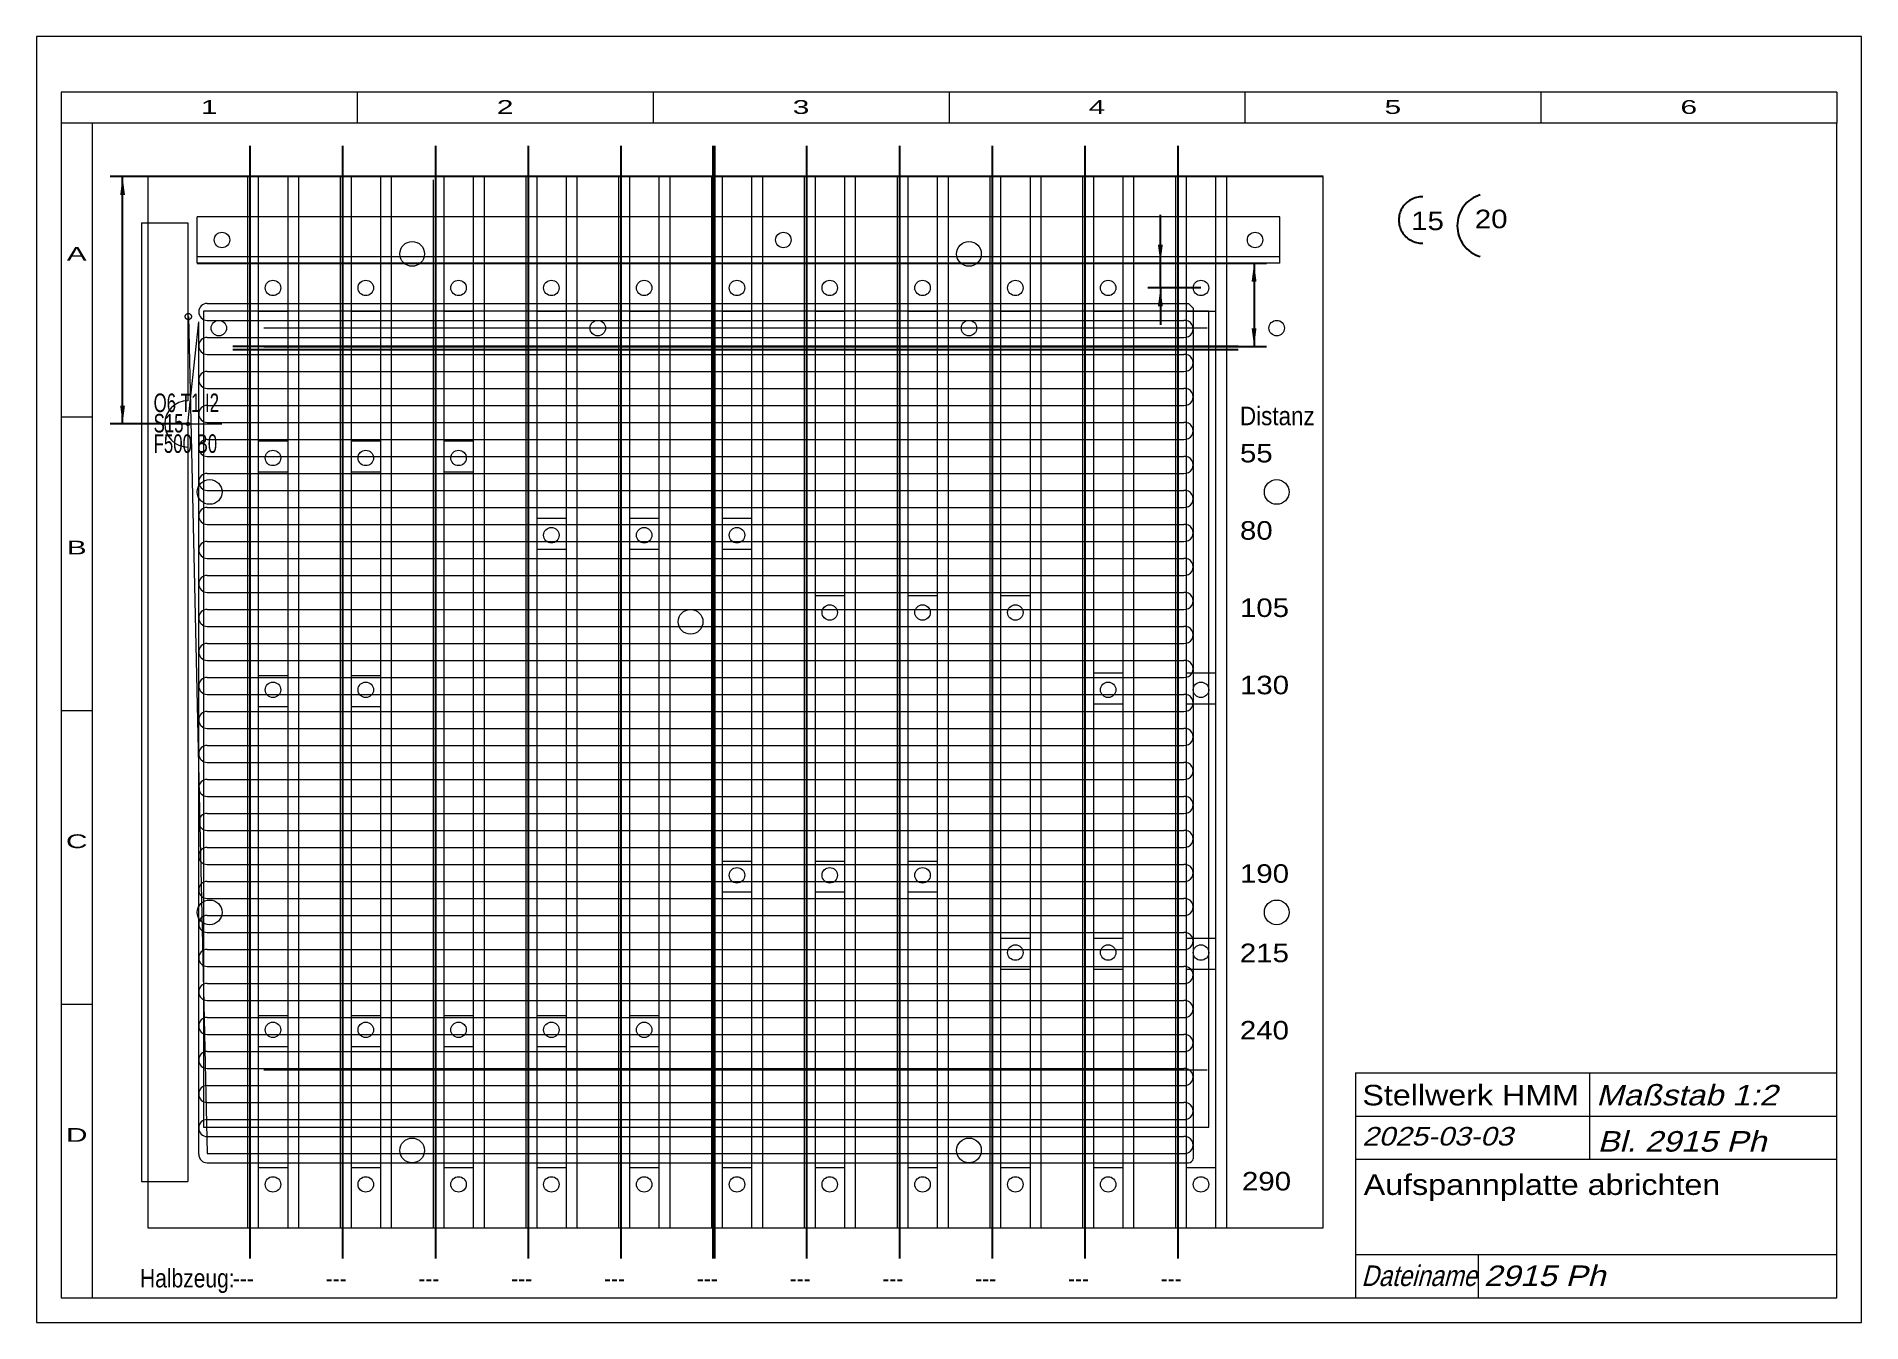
# Model space of a CAD drawing. Extents: x 2 to 592, y 2 to 418.
import ezdxf
from ezdxf.enums import TextEntityAlignment as Align

# ---------------------------------------------------------------- set-up
doc = ezdxf.new("R2010")
doc.units = 0
doc.header["$LTSCALE"] = 10000
for name, pattern in [('BORDER', [1.75, 0.5, -0.25, 0.5, -0.25, 0, -0.25]), ('DASHDOT', [1, 0.5, -0.25, 0, -0.25]), ('DASHED', [0.75, 0.5, -0.25]), ('DIVIDE', [1.25, 0.5, -0.25, 0, -0.25, 0, -0.25]), ('HIDDEN', [0.375, 0.25, -0.125]), ('PHANTOM', [2.5, 1.25, -0.25, 0.25, -0.25, 0.25, -0.25])]:
    doc.linetypes.add(name, pattern=pattern)
for name, color, linetype, lineweight in [('2913_1 AUFSPANNPLATTE', 7, 'CONTINUOUS', 18), ('2915_1P', 234, 'CONTINUOUS', 0), ('___ 8901_2P', 54, 'CONTINUOUS', 13), ('_TEMP', 7, 'CONTINUOUS', 50), ('BEMASSUNG', 7, 'CONTINUOUS', 25), ('BESCHRIFTUNG', 7, 'CONTINUOUS', 25), ('HILFSLINIEN', 3, 'CONTINUOUS', 0), ('MASSGRENZEN', 172, 'CONTINUOUS', 25), ('MASSLINIEN', 172, 'CONTINUOUS', 25), ('MASSTEXTE', 212, 'CONTINUOUS', 25), ('MITTELLINIEN', 5, 'DASHDOT', 25), ('STANDARD', 7, 'CONTINUOUS', 0)]:
    doc.layers.add(name, color=color, linetype=linetype, lineweight=lineweight)
doc.styles.add('Arial', font='arial.ttf')

# ---------------------------------------------------------------- blocks, each defined once
blk = doc.blocks.new('D80186880')
at = {"layer": 'MASSGRENZEN'}
for points in [[(365.33, 344.67), (364.55, 350.61), (366.11, 350.61)], [(365.33, 336.67), (366.11, 330.72), (364.55, 330.72)]]:
    blk.add_solid(points, dxfattribs=at)
at = {"layer": 'MASSLINIEN', "color": 172}
for p, q in [((365.33, 344.67), (365.33, 360.27)), ((53.95, 344.67), (361.33, 344.67)), ((365.33, 336.67), (365.33, 344.67)), ((378.45, 336.67), (361.33, 336.67)), ((365.33, 336.67), (365.33, 324.68))]:
    blk.add_line(p, q, dxfattribs=at)
blk = doc.blocks.new('D80187136')
at = {"layer": 'MASSGRENZEN'}
for points in [[(29.83, 372.67), (30.61, 366.72), (29.05, 366.72)], [(29.83, 292.67), (29.05, 298.61), (30.61, 298.61)]]:
    blk.add_solid(points, dxfattribs=at)
at = {"layer": 'MASSLINIEN', "color": 172}
for p, q in [((417.95, 372.67), (25.83, 372.67)), ((29.83, 292.67), (29.83, 372.67)), ((50.95, 292.67), (25.83, 292.67))]:
    blk.add_line(p, q, dxfattribs=at)
blk = doc.blocks.new('D80187392')
at = {"layer": 'MASSGRENZEN'}
for points in [[(395.63, 344.67), (396.41, 338.72), (394.84, 338.72)], [(395.63, 317.67), (394.84, 323.61), (396.41, 323.61)]]:
    blk.add_solid(points, dxfattribs=at)
at = {"layer": 'MASSLINIEN', "color": 172}
for p, q in [((53.95, 344.67), (399.63, 344.67)), ((395.63, 344.67), (395.63, 317.67)), ((75.5, 317.67), (399.63, 317.67))]:
    blk.add_line(p, q, dxfattribs=at)

msp = doc.modelspace()

# ---------------------------------------------------------------- linework, layer by layer
at = {"layer": '2913_1 AUFSPANNPLATTE', "color": 8}
for p, q in [((417.95, 372.67), (37.95, 372.67)), ((37.95, 372.67), (37.95, 357.67)), ((70.2, 372.67), (70.2, 32.67)), ((73.7, 372.67), (73.7, 32.67)), ((83.2, 372.67), (83.2, 32.67)), ((86.7, 372.67), (86.7, 32.67)), ((100.2, 372.67), (100.2, 32.67)), ((103.7, 372.67), (103.7, 32.67)), ((113.2, 372.67), (113.2, 32.67)), ((116.7, 372.67), (116.7, 32.67)), ((133.7, 372.67), (133.7, 32.67)), ((143.2, 372.67), (143.2, 32.67)), ((146.7, 372.67), (146.7, 32.67)), ((160.2, 372.67), (160.2, 32.67)), ((163.7, 372.67), (163.7, 32.67)), ((173.2, 372.67), (173.2, 32.67)), ((176.7, 372.67), (176.7, 32.67)), ((190.2, 372.67), (190.2, 32.67)), ((193.7, 372.67), (193.7, 32.67)), ((203.2, 372.67), (203.2, 32.67)), ((206.7, 372.67), (206.7, 32.67)), ((220.2, 372.67), (220.2, 32.67)), ((223.7, 372.67), (223.7, 32.67)), ((233.2, 372.67), (233.2, 32.67)), ((236.7, 372.67), (236.7, 32.67)), ((250.2, 372.67), (250.2, 32.67)), ((253.7, 372.67), (253.7, 32.67)), ((263.2, 372.67), (263.2, 32.67)), ((266.7, 372.67), (266.7, 32.67)), ((280.2, 372.67), (280.2, 32.67)), ((283.7, 372.67), (283.7, 32.67)), ((293.2, 372.67), (293.2, 32.67)), ((296.7, 372.67), (296.7, 32.67)), ((310.2, 372.67), (310.2, 32.67)), ((313.7, 372.67), (313.7, 32.67)), ((323.2, 372.67), (323.2, 32.67)), ((326.7, 372.67), (326.7, 32.67)), ((340.2, 372.67), (340.2, 32.67)), ((343.7, 372.67), (343.7, 32.67)), ((353.2, 372.67), (353.2, 32.67)), ((356.7, 372.67), (356.7, 32.67)), ((370.2, 372.67), (370.2, 32.67)), ((373.7, 372.67), (373.7, 32.67)), ((383.2, 372.67), (383.2, 32.67)), ((386.7, 372.67), (386.7, 32.67)), ((417.95, 32.67), (417.95, 372.67)), ((130.2, 371.67), (130.2, 32.67)), ((35.95, 357.67), (35.95, 47.67)), ((35.95, 357.67), (50.95, 357.67)), ((50.95, 357.67), (50.95, 300.17)), ((403.95, 359.67), (53.95, 359.67)), ((53.95, 344.67), (53.95, 359.67)), ((403.95, 344.67), (403.95, 359.67)), ((403.95, 346.67), (53.95, 346.67)), ((403.95, 344.67), (53.95, 344.67)), ((73.7, 329.17), (83.2, 329.17)), ((103.7, 329.17), (113.2, 329.17)), ((133.7, 329.17), (143.2, 329.17)), ((163.7, 329.17), (173.2, 329.17)), ((193.7, 329.17), (203.2, 329.17)), ((223.7, 329.17), (233.2, 329.17)), ((253.7, 329.17), (263.2, 329.17)), ((283.7, 329.17), (293.2, 329.17)), ((313.7, 329.17), (323.2, 329.17)), ((343.7, 329.17), (353.2, 329.17)), ((373.7, 329.17), (383.2, 329.17)), ((50.95, 285.17), (50.95, 47.67)), ((73.7, 287.17), (83.2, 287.17)), ((103.7, 287.17), (113.2, 287.17)), ((133.7, 287.17), (143.2, 287.17)), ((73.7, 277.17), (83.2, 277.17)), ((103.7, 277.17), (113.2, 277.17)), ((133.7, 277.17), (143.2, 277.17)), ((163.7, 262.17), (173.2, 262.17)), ((193.7, 262.17), (203.2, 262.17)), ((223.7, 262.17), (233.2, 262.17)), ((163.7, 252.17), (173.2, 252.17)), ((193.7, 252.17), (203.2, 252.17)), ((223.7, 252.17), (233.2, 252.17)), ((253.7, 237.17), (263.2, 237.17)), ((283.7, 237.17), (293.2, 237.17)), ((313.7, 237.17), (323.2, 237.17)), ((253.7, 227.17), (263.2, 227.17)), ((283.7, 227.17), (293.2, 227.17)), ((313.7, 227.17), (323.2, 227.17)), ((83.2, 211.17), (73.7, 211.17)), ((113.2, 211.17), (103.7, 211.17)), ((343.7, 212.17), (353.2, 212.17)), ((373.7, 212.17), (383.2, 212.17)), ((83.2, 201.17), (73.7, 201.17)), ((113.2, 201.17), (103.7, 201.17)), ((343.7, 202.17), (353.2, 202.17)), ((373.7, 202.17), (383.2, 202.17)), ((233.2, 151.17), (223.7, 151.17)), ((263.2, 151.17), (253.7, 151.17)), ((293.2, 151.17), (283.7, 151.17)), ((233.2, 141.17), (223.7, 141.17)), ((263.2, 141.17), (253.7, 141.17)), ((293.2, 141.17), (283.7, 141.17)), ((323.2, 126.17), (313.7, 126.17)), ((353.2, 126.17), (343.7, 126.17)), ((383.2, 126.17), (373.7, 126.17)), ((323.2, 116.17), (313.7, 116.17)), ((353.2, 116.17), (343.7, 116.17)), ((383.2, 116.17), (373.7, 116.17)), ((83.2, 101.17), (73.7, 101.17)), ((113.2, 101.17), (103.7, 101.17)), ((143.2, 101.17), (133.7, 101.17)), ((173.2, 101.17), (163.7, 101.17)), ((203.2, 101.17), (193.7, 101.17)), ((83.2, 91.17), (73.7, 91.17)), ((113.2, 91.17), (103.7, 91.17)), ((143.2, 91.17), (133.7, 91.17)), ((173.2, 91.17), (163.7, 91.17)), ((203.2, 91.17), (193.7, 91.17)), ((35.95, 47.67), (50.95, 47.67)), ((37.95, 47.67), (37.95, 32.67)), ((73.7, 52.17), (83.2, 52.17)), ((103.7, 52.17), (113.2, 52.17)), ((133.7, 52.17), (143.2, 52.17)), ((163.7, 52.17), (173.2, 52.17)), ((193.7, 52.17), (203.2, 52.17)), ((223.7, 52.17), (233.2, 52.17)), ((253.7, 52.17), (263.2, 52.17)), ((283.7, 52.17), (293.2, 52.17)), ((313.7, 52.17), (323.2, 52.17)), ((343.7, 52.17), (353.2, 52.17)), ((373.7, 52.17), (383.2, 52.17)), ((37.95, 32.67), (417.95, 32.67))]:
    msp.add_line(p, q, dxfattribs=at)
at = {"layer": '2913_1 AUFSPANNPLATTE', "color": 8, "linetype": 'DASHED'}
msp.add_line((37.95, 357.67), (37.95, 47.67), dxfattribs=at)
at = {"layer": '2913_1 AUFSPANNPLATTE', "color": 8, "linetype": 'BORDER'}
for p, q in [((380.5, 323.67), (75.5, 323.67)), ((380.5, 83.67), (75.5, 83.67))]:
    msp.add_line(p, q, dxfattribs=at)
at = {"layer": '2913_1 AUFSPANNPLATTE', "color": 8}
for centre, radius in [((61.95, 352.17), 2.5), ((243.45, 352.17), 2.5), ((395.95, 352.17), 2.5), ((123.45, 347.67), 4), ((303.45, 347.67), 4), ((78.45, 336.67), 2.5), ((108.45, 336.67), 2.5), ((138.45, 336.67), 2.5), ((168.45, 336.67), 2.5), ((198.45, 336.67), 2.5), ((228.45, 336.67), 2.5), ((258.45, 336.67), 2.5), ((288.45, 336.67), 2.5), ((318.45, 336.67), 2.5), ((348.45, 336.67), 2.5), ((378.45, 336.67), 2.5), ((60.95, 323.67), 2.5), ((183.45, 323.67), 2.5), ((303.45, 323.67), 2.5), ((402.95, 323.67), 2.5), ((78.45, 281.67), 2.5), ((108.45, 281.67), 2.5), ((138.45, 281.67), 2.5), ((57.97, 270.67), 4), ((402.95, 270.67), 4), ((168.45, 256.67), 2.5), ((198.45, 256.67), 2.5), ((228.45, 256.67), 2.5), ((213.45, 228.67), 4), ((258.45, 231.67), 2.5), ((288.45, 231.67), 2.5), ((318.45, 231.67), 2.5), ((78.45, 206.67), 2.5), ((108.45, 206.67), 2.5), ((348.45, 206.67), 2.5), ((378.45, 206.67), 2.5), ((228.45, 146.67), 2.5), ((258.45, 146.67), 2.5), ((288.45, 146.67), 2.5), ((57.97, 134.67), 4), ((402.95, 134.67), 4), ((318.45, 121.67), 2.5), ((348.45, 121.67), 2.5), ((378.45, 121.67), 2.5), ((78.45, 96.67), 2.5), ((108.45, 96.67), 2.5), ((138.45, 96.67), 2.5), ((168.45, 96.67), 2.5), ((198.45, 96.67), 2.5), ((123.45, 57.67), 4), ((303.45, 57.67), 4), ((78.45, 46.67), 2.5), ((108.45, 46.67), 2.5), ((138.45, 46.67), 2.5), ((168.45, 46.67), 2.5), ((198.45, 46.67), 2.5), ((228.45, 46.67), 2.5), ((258.45, 46.67), 2.5), ((288.45, 46.67), 2.5), ((318.45, 46.67), 2.5), ((348.45, 46.67), 2.5), ((378.45, 46.67), 2.5)]:
    msp.add_circle(centre, radius, dxfattribs=at)
msp.add_arc((50.95, 292.67), 7.5, 90, 270, dxfattribs=at)
at = {"layer": '2915_1P'}
for p, q in [((57.2, 331.67), (374.45, 331.67)), ((374.45, 331.67), (375.95, 330.17)), ((54.45, 56.42), (54.45, 325.67)), ((375.95, 330.17), (375.94, 55)), ((57.2, 53.67), (374.45, 53.67))]:
    msp.add_line(p, q, dxfattribs=at)
at = {"layer": '2915_1P', "linetype": 'DASHED'}
msp.add_line((50.95, 292.67), (54.45, 325.67), dxfattribs=at)
at = {"layer": '2915_1P', "linetype": 'HIDDEN'}
msp.add_line((51.09, 327.39), (57.2, 56.67), dxfattribs=at)
at = {"layer": '2915_1P', "linetype": 'CONTINUOUS'}
for p, q in [((57.2, 326.17), (372.95, 326.17)), ((57.2, 320.67), (372.95, 320.67)), ((57.2, 315.17), (372.95, 315.17)), ((57.2, 309.67), (372.95, 309.67)), ((57.2, 304.17), (372.95, 304.17)), ((57.2, 298.67), (372.95, 298.67)), ((57.2, 293.17), (372.95, 293.17)), ((57.2, 287.67), (372.95, 287.67)), ((57.2, 282.17), (372.95, 282.17)), ((57.2, 276.67), (372.95, 276.67)), ((57.2, 271.17), (372.95, 271.17)), ((57.2, 265.67), (372.95, 265.67)), ((57.2, 260.17), (372.95, 260.17)), ((57.2, 254.67), (372.95, 254.67)), ((57.2, 249.17), (372.95, 249.17)), ((57.2, 243.67), (372.95, 243.67)), ((57.2, 238.17), (372.95, 238.17)), ((57.2, 232.67), (372.95, 232.67)), ((57.2, 227.17), (372.95, 227.17)), ((57.2, 221.67), (372.95, 221.67)), ((57.2, 216.17), (372.95, 216.17)), ((57.2, 210.67), (372.95, 210.67)), ((57.2, 205.17), (372.95, 205.17)), ((57.2, 199.67), (372.95, 199.67)), ((57.2, 194.17), (372.95, 194.17)), ((57.2, 188.67), (372.95, 188.67)), ((57.2, 183.17), (372.95, 183.17)), ((57.2, 177.67), (372.95, 177.67)), ((57.2, 172.17), (372.95, 172.17)), ((57.2, 166.67), (372.95, 166.67)), ((57.2, 161.17), (372.95, 161.17)), ((57.2, 155.67), (372.95, 155.67)), ((57.2, 150.17), (372.95, 150.17)), ((57.2, 144.67), (372.95, 144.67)), ((57.2, 139.17), (372.95, 139.17)), ((57.2, 133.67), (372.95, 133.67)), ((57.2, 128.17), (372.95, 128.17)), ((57.2, 122.67), (372.95, 122.67)), ((57.2, 117.17), (372.95, 117.17)), ((57.2, 111.67), (372.95, 111.67)), ((57.2, 106.17), (372.95, 106.17)), ((57.2, 100.67), (372.95, 100.67)), ((57.2, 95.17), (372.95, 95.17)), ((57.2, 89.67), (372.95, 89.67)), ((57.2, 84.17), (372.95, 84.17)), ((57.2, 78.67), (372.95, 78.67)), ((57.2, 73.17), (372.95, 73.17)), ((57.2, 67.67), (372.95, 67.67)), ((57.2, 62.17), (372.95, 62.17)), ((57.2, 56.67), (372.95, 56.67))]:
    msp.add_line(p, q, dxfattribs=at)
at = {"layer": '2915_1P', "linetype": 'PHANTOM'}
for centre, radius in [((51.09, 327.39), 1), ((50.95, 292.67), 0.5)]:
    msp.add_circle(centre, radius, dxfattribs=at)
at = {"layer": '2915_1P', "linetype": 'CONTINUOUS'}
for centre, radius, start, end in [((57.2, 328.92), 2.75, 90, 270), ((373.19, 323.42), 2.76, 265.02089, 454.97911), ((57.2, 317.92), 2.75, 90, 270), ((373.19, 312.42), 2.76, 265.02089, 454.97911), ((57.2, 306.92), 2.75, 90, 270), ((373.19, 301.42), 2.76, 265.02089, 454.97911), ((57.2, 295.92), 2.75, 90, 270), ((373.19, 290.42), 2.76, 265.02089, 454.97911), ((57.2, 284.92), 2.75, 90, 270), ((373.19, 279.42), 2.76, 265.02089, 454.97911), ((57.2, 273.92), 2.75, 90, 270), ((57.2, 262.92), 2.75, 90, 270), ((373.19, 268.42), 2.76, 265.02089, 454.97911), ((373.19, 257.42), 2.76, 265.02089, 454.97911), ((57.2, 251.92), 2.75, 90, 270), ((373.19, 246.42), 2.76, 265.02089, 454.97911), ((57.2, 240.92), 2.75, 90, 270), ((373.19, 235.42), 2.76, 265.02089, 454.97911), ((57.2, 229.92), 2.75, 90, 270), ((373.19, 224.42), 2.76, 265.02089, 454.97911), ((57.2, 218.92), 2.75, 90, 270), ((373.19, 213.42), 2.76, 265.02089, 454.97911), ((57.2, 207.92), 2.75, 90, 270), ((373.19, 202.42), 2.76, 265.02089, 454.97911), ((57.2, 196.92), 2.75, 90, 270), ((373.19, 191.42), 2.76, 265.02089, 454.97911), ((57.2, 185.92), 2.75, 90, 270), ((373.19, 180.42), 2.76, 265.02089, 454.97911), ((57.2, 174.92), 2.75, 90, 270), ((373.19, 169.42), 2.76, 265.02089, 454.97911), ((57.2, 163.92), 2.75, 90, 270), ((373.19, 158.42), 2.76, 265.02089, 454.97911), ((57.2, 152.92), 2.75, 90, 270), ((373.19, 147.42), 2.76, 265.02089, 454.97911), ((57.2, 141.92), 2.75, 90, 270), ((373.19, 136.42), 2.76, 265.02089, 454.97911), ((57.2, 130.92), 2.75, 90, 270), ((373.19, 125.42), 2.76, 265.02089, 454.97911), ((57.2, 119.92), 2.75, 90, 270), ((373.19, 114.42), 2.76, 265.02089, 454.97911), ((57.2, 108.92), 2.75, 90, 270), ((57.2, 97.92), 2.75, 90, 270), ((373.19, 103.42), 2.76, 265.02089, 454.97911), ((373.19, 92.42), 2.76, 265.02089, 454.97911), ((57.2, 86.92), 2.75, 90, 270), ((373.19, 81.42), 2.76, 265.02089, 454.97911), ((57.2, 75.92), 2.75, 90, 270), ((373.19, 70.42), 2.76, 265.02089, 454.97911), ((57.2, 64.92), 2.75, 90, 270), ((373.19, 59.42), 2.76, 265.02089, 454.97911), ((57.2, 56.42), 2.75, 180, 270)]:
    msp.add_arc(centre, radius, start, end, dxfattribs=at)
at = {"layer": '2915_1P'}
msp.add_arc((374.45, 55.17), 1.5, 270, 353.49769, dxfattribs=at)
at = {"layer": '___ 8901_2P', "linetype": 'DIVIDE', "lineweight": 20}
for p, q in [((380.95, 329.17), (55.95, 329.17)), ((55.95, 329.17), (55.95, 65.17)), ((380.95, 65.17), (380.95, 329.17)), ((55.95, 65.17), (380.95, 65.17))]:
    msp.add_line(p, q, dxfattribs=at)
at = {"layer": '_TEMP', "lineweight": 0}
for p, q in [((428.44, 82.8), (583.83, 82.8)), ((428.44, 82.8), (428.44, 10)), ((504.04, 82.8), (504.04, 54.8)), ((428.44, 68.8), (583.83, 68.8)), ((428.44, 54.8), (583.83, 54.8)), ((428.44, 24), (583.83, 24)), ((468.04, 24), (468.04, 10))]:
    msp.add_line(p, q, dxfattribs=at)
at = {"layer": 'BESCHRIFTUNG', "linetype": 'DASHED'}
for centre, radius, start, end in [((449.92, 358.63), 7.5, 88.30685, 271.69315), ((471.78, 356.79), 10.45, 106.9107, 253.0893)]:
    msp.add_arc(centre, radius, start, end, dxfattribs=at)
at = {"layer": 'HILFSLINIEN'}
for q in [(50.95, 274.43), (61.93, 292.67)]:
    msp.add_line((50.95, 292.67), q, dxfattribs=at)
at = {"layer": 'MITTELLINIEN'}
for p, q in [((70.95, 382.66), (70.95, 22.66)), ((100.95, 382.66), (100.95, 22.66)), ((130.95, 382.66), (130.95, 22.66)), ((160.95, 382.66), (160.95, 22.66)), ((190.95, 382.66), (190.95, 22.66)), ((250.95, 382.66), (250.95, 22.66)), ((280.95, 382.66), (280.95, 22.66)), ((310.95, 382.66), (310.95, 22.66)), ((340.95, 382.66), (340.95, 22.66)), ((370.95, 382.66), (370.95, 22.66)), ((390.5, 317.67), (65.5, 317.67)), ((390.5, 316.67), (65.5, 316.67))]:
    msp.add_line(p, q, dxfattribs=at)
at = {"layer": 'MITTELLINIEN', "color": 154, "lineweight": 50}
msp.add_line((220.95, 382.66), (220.95, 22.66), dxfattribs=at)
at = {"layer": 'STANDARD'}
for p, q in [((592, 418), (2, 418)), ((2, 418), (2, 2)), ((592, 2), (592, 418)), ((584, 400), (10, 400)), ((10, 400), (10, 390)), ((105.67, 400), (105.67, 390)), ((201.33, 400), (201.33, 390)), ((297, 400), (297, 390)), ((392.67, 400), (392.67, 390)), ((488.33, 400), (488.33, 390)), ((584, 400), (584, 390)), ((10, 390), (10, 10)), ((20, 390), (10, 390)), ((20, 390), (20, 10)), ((584, 390), (20, 390)), ((584, 10), (584, 390)), ((10, 295), (20, 295)), ((10, 200), (20, 200)), ((10, 105), (20, 105)), ((10, 10), (20, 10)), ((20, 10), (584, 10)), ((2, 2), (592, 2))]:
    msp.add_line(p, q, dxfattribs=at)

# ---------------------------------------------------------------- block references
at = {"layer": 'BEMASSUNG'}
for name in ['D80187136', 'D80186880', 'D80187392']:
    msp.add_blockref(name, (0, 0), dxfattribs=at)

# ---------------------------------------------------------------- texts
at = {"layer": '2915_1P', "linetype": 'PHANTOM', "insert": (39.86, 283.22), "char_height": 6, "attachment_point": 7, "line_spacing_factor": 0.66, "style": 'Arial'}
msp.add_mtext('\\W0.648550;O6 T1 I2\\PS15\\PF500 B0', dxfattribs=at)
at = {"layer": 'BESCHRIFTUNG', "style": 'Arial'}
for s, width, p in [('15', 1.135145, (446.41, 355.35)), ('20', 1.135145, (466.99, 355.97)), ('Distanz', 0.864833, (391.06, 292.25)), ('55', 1.135145, (391.06, 280.22)), ('80', 1.135145, (391.06, 255.22)), ('105', 1.135145, (391.06, 230.22)), ('130', 1.135145, (391.06, 205.22)), ('190', 1.135145, (391.06, 144.23)), ('215', 1.135145, (391.03, 118.56)), ('240', 1.135145, (391.03, 93.55)), ('290', 1.135145, (391.71, 44.71)), ('Halbzeug:', 0.810868, (35.46, 13.34)), ('---', 0.810862, (65.46, 13.34)), ('---', 0.810862, (95.46, 13.34)), ('---', 0.810862, (125.46, 13.34)), ('---', 0.810862, (155.46, 13.34)), ('---', 0.810862, (185.46, 13.34)), ('---', 0.810862, (215.46, 13.34)), ('---', 0.810862, (245.46, 13.34)), ('---', 0.810862, (275.46, 13.34)), ('---', 0.810862, (305.46, 13.34)), ('---', 0.810862, (335.46, 13.34)), ('---', 0.810862, (365.46, 13.34))]:
    msp.add_text(s, height=6, dxfattribs=dict(at, width=width)).set_placement(p)
at = {"layer": 'BESCHRIFTUNG', "style": 'Arial', "width": 1.121619}
msp.add_text('Stellwerk HMM', height=6.65, dxfattribs=at).set_placement((430.63, 78.88), align=Align.TOP_LEFT)
at = {"layer": 'BESCHRIFTUNG', "style": 'Arial', "oblique": 15}
for s, height, width, p in [('Maßstab 1:2', 6.65, 1.134934, (506.23, 78.88)), ('2025-03-03', 6, 1.135137, (430.63, 65.25)), ('Bl. 2915 Ph', 6.65, 1.134935, (506.67, 63.92)), ('Dateiname', 6.65, 0.829024, (430.3, 20.45)), ('2915 Ph', 6.65, 1.135098, (469.9, 20.45))]:
    msp.add_text(s, height=height, dxfattribs=dict(at, width=width)).set_placement(p, align=Align.TOP_LEFT)
at = {"layer": 'BESCHRIFTUNG', "insert": (431.07, 49.92), "char_height": 6.65, "attachment_point": 1, "line_spacing_factor": 0.66, "style": 'Arial'}
msp.add_mtext('\\W1.121625;Aufspannplatte abrichten\\P\\P', dxfattribs=at)
at = {"layer": 'STANDARD', "style": 'Arial'}
for s, width, p in [('1', 1.547923, (57.83, 392.95)), ('2', 1.547922, (153.5, 392.95)), ('3', 1.547923, (249.17, 392.95)), ('4', 1.547923, (344.83, 392.95)), ('5', 1.547922, (440.5, 392.95)), ('6', 1.547923, (536.17, 392.95)), ('A', 1.547987, (15, 345.45)), ('B', 1.547987, (15, 250.45)), ('C', 1.548103, (15, 155.45)), ('D', 1.548104, (15, 60.45))]:
    msp.add_text(s, height=4.46, dxfattribs=dict(at, width=width)).set_placement(p, align=Align.CENTER)

doc.saveas('drawing.dxf')
